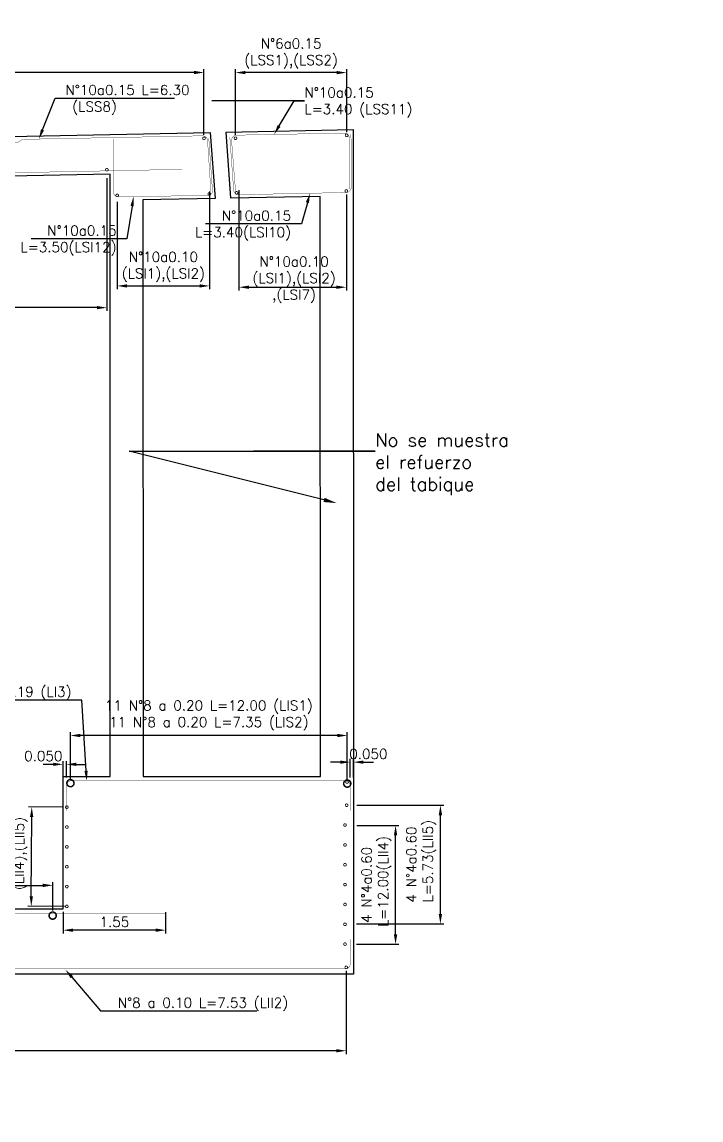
# Model space of a CAD drawing. Header units: metres. Extents: x 1080594 to 1081411, y 976871 to 977162.
# Drawn here: x 1081174.27 to 1081184.54, y 977089.76 to 977106.36 of the extents above; entities that cross this region are included whole.
import ezdxf
from ezdxf import colors
from ezdxf.entities.mleader import LeaderData, LeaderLine
from ezdxf.math import Vec2, Vec3

# ---------------------------------------------------------------- set-up
doc = ezdxf.new("R2010")
doc.units = ezdxf.units.M
doc.header["$LTSCALE"] = 25.4
doc.linetypes.add('DASHDOT', pattern=[1, 0.5, -0.25, 0, -0.25])
for name, color, linetype in [('CONTRAPESO', 3, 'Continuous'), ('DIMCONTRAPESO', 1, 'Continuous'), ('EJE-D', 11, 'DASHDOT'), ('REF', 6, 'Continuous')]:
    doc.layers.add(name, color=color, linetype=linetype)
doc.layers.add('COTA', color=1, linetype='Continuous', lineweight=30)
doc.layers.add('COTACIM', color=20, linetype='Continuous', lineweight=5)
doc.styles.add('romans', font='romans.shx')
doc.dimstyles.new('Copy 75', dxfattribs={"dimtxt": 0.15, "dimasz": 0.15, "dimexe": 0.05, "dimexo": 0.05, "dimgap": 0.05, "dimtad": 1, "dimzin": 0, "dimdsep": 46, "dimtxsty": 'romans', "dimcen": 0.002, "dimclrd": 1, "dimclre": 1, "dimclrt": 3, "dimadec": 4, "dimazin": 0, "dimtfac": 1, "dimtofl": 0, "dimtmove": 1, "dimatfit": 3, "dimfxl": 1, "dimtolj": 1, "dimtzin": 0, "dimarcsym": 1})

# ---------------------------------------------------------------- blocks, each defined once
blk = doc.blocks.new('*D1285')
at = {"layer": 'COTA', "color": 1, "lineweight": -2, "transparency": 16777216}
for p, q in [((1081175.557032735, 977104.0003830236), (1081175.557032735, 977101.9919630118)), ((1081165.836980161, 977103.8827834363), (1081165.836980161, 977101.9919630118)), ((1081175.407032735, 977102.0419630118), (1081165.98698016, 977102.0419630118))]:
    blk.add_line(p, q, dxfattribs=at)
at = {"layer": 'COTA', "color": 1, "transparency": 16777216}
for points in [[(1081165.98698016, 977102.0669630119), (1081165.98698016, 977102.0169630118), (1081165.836980161, 977102.0419630118)], [(1081175.407032735, 977102.0669630119), (1081175.407032735, 977102.0169630118), (1081175.557032735, 977102.0419630118)]]:
    blk.add_solid(points, dxfattribs=at)
at = {"layer": 'Defpoints', "color": 0, "transparency": 16777216}
for p in [(1081165.836980161, 977103.9327834364), (1081175.557032735, 977104.0503830237), (1081165.836980161, 977102.0419630118)]:
    blk.add_point(p, dxfattribs=at)
at = {"layer": 'COTA', "color": 3, "transparency": 16777216, "insert": (1081170.697006448, 977102.2062487261), "char_height": 0.15, "attachment_point": 5, "style": 'romans'}
blk.add_mtext('\\A1;114 N°8 a 0.15L=12.00 (LSI13)', dxfattribs=at)
blk = doc.blocks.new('*D1286')
at = {"layer": 'COTA', "color": 1, "lineweight": -2, "transparency": 16777216}
for p, q in [((1081164.355591971, 977104.3987307097), (1081164.355591971, 977105.6467451412)), ((1081176.875418404, 977105.5967451412), (1081164.505591971, 977105.5967451412)), ((1081177.025418404, 977104.6519768654), (1081177.025418404, 977105.6467451412))]:
    blk.add_line(p, q, dxfattribs=at)
at = {"layer": 'COTA', "color": 1, "transparency": 16777216}
for points in [[(1081164.505591971, 977105.6217451412), (1081164.505591971, 977105.5717451412), (1081164.355591971, 977105.5967451412)], [(1081176.875418404, 977105.6217451412), (1081176.875418404, 977105.5717451412), (1081177.025418404, 977105.5967451412)]]:
    blk.add_solid(points, dxfattribs=at)
at = {"layer": 'Defpoints', "color": 0, "transparency": 16777216}
for p in [(1081164.355591971, 977105.5967451412), (1081177.025418404, 977104.6019768653), (1081164.355591971, 977104.3487307096)]:
    blk.add_point(p, dxfattribs=at)
at = {"layer": 'COTA', "color": 3, "transparency": 16777216, "insert": (1081170.690505187, 977105.7610308555), "char_height": 0.15, "attachment_point": 5, "style": 'romans'}
blk.add_mtext('\\A1;115 N°6 a 0.15 (LSS1),(LSS2)', dxfattribs=at)
blk = doc.blocks.new('*D1299')
at = {"layer": 'COTA', "color": 1, "lineweight": -2, "transparency": 16777216}
for p, q in [((1081177.502361016, 977104.6526551311), (1081177.502361016, 977105.644925266)), ((1081179.033367409, 977105.594925266), (1081177.652361016, 977105.594925266)), ((1081179.183367409, 977104.6967423817), (1081179.183367409, 977105.644925266))]:
    blk.add_line(p, q, dxfattribs=at)
at = {"layer": 'COTA', "color": 1, "transparency": 16777216}
for points in [[(1081177.652361016, 977105.619925266), (1081177.652361016, 977105.569925266), (1081177.502361016, 977105.594925266)], [(1081179.033367409, 977105.619925266), (1081179.033367409, 977105.569925266), (1081179.183367409, 977105.594925266)]]:
    blk.add_solid(points, dxfattribs=at)
at = {"layer": 'Defpoints', "color": 0, "transparency": 16777216}
for p in [(1081177.502361016, 977105.594925266), (1081177.502361016, 977104.602655131), (1081179.183367409, 977104.6467423816)]:
    blk.add_point(p, dxfattribs=at)
at = {"layer": 'COTA', "color": 3, "transparency": 16777216, "insert": (1081178.342864213, 977105.8842109803), "char_height": 0.15, "attachment_point": 5, "style": 'romans'}
blk.add_mtext('\\A1;N°6a0.15\\P(LSS1),(LSS2)', dxfattribs=at)
blk = doc.blocks.new('*D1256')
at = {"layer": 'Defpoints', "color": 0, "transparency": 16777216}
for p in [(1081179.286980596, 977094.2132151317), (1081179.92283623, 977094.2132151317), (1081179.280630596, 977092.4189982192)]:
    blk.add_point(p, dxfattribs=at)
at = {"layer": 'DIMCONTRAPESO', "color": 1, "lineweight": -2, "transparency": 16777216}
for p, q in [((1081179.336980596, 977094.2132151317), (1081179.97283623, 977094.2132151317)), ((1081179.92283623, 977092.5689982192), (1081179.92283623, 977094.0632151316)), ((1081179.330630596, 977092.4189982192), (1081179.97283623, 977092.4189982192))]:
    blk.add_line(p, q, dxfattribs=at)
at = {"layer": 'DIMCONTRAPESO', "color": 1, "transparency": 16777216}
for points in [[(1081179.89783623, 977094.0632151316), (1081179.94783623, 977094.0632151316), (1081179.92283623, 977094.2132151317)], [(1081179.89783623, 977092.5689982192), (1081179.94783623, 977092.5689982192), (1081179.92283623, 977092.4189982192)]]:
    blk.add_solid(points, dxfattribs=at)
at = {"layer": 'DIMCONTRAPESO', "color": 3, "transparency": 16777216, "insert": (1081179.633550516, 977093.3161066754), "char_height": 0.15, "attachment_point": 5, "rotation": 90, "style": 'romans'}
blk.add_mtext('\\A1;4 N°4a0.60\\P L=12.00(LII4)', dxfattribs=at)
blk = doc.blocks.new('*D1257')
at = {"layer": 'Defpoints', "color": 0, "transparency": 16777216}
for p in [(1081179.286583937, 977094.5201292498), (1081180.600879565, 977094.5201292498), (1081179.280233937, 977092.7259123373)]:
    blk.add_point(p, dxfattribs=at)
at = {"layer": 'DIMCONTRAPESO', "color": 1, "lineweight": -2, "transparency": 16777216}
for p, q in [((1081179.336583937, 977094.5201292498), (1081180.650879565, 977094.5201292498)), ((1081180.600879565, 977092.8759123373), (1081180.600879565, 977094.3701292498)), ((1081179.330233937, 977092.7259123373), (1081180.650879565, 977092.7259123373))]:
    blk.add_line(p, q, dxfattribs=at)
at = {"layer": 'DIMCONTRAPESO', "color": 1, "transparency": 16777216}
for points in [[(1081180.575879565, 977094.3701292498), (1081180.625879565, 977094.3701292498), (1081180.600879565, 977094.5201292498)], [(1081180.575879565, 977092.8759123373), (1081180.625879565, 977092.8759123373), (1081180.600879565, 977092.7259123373)]]:
    blk.add_solid(points, dxfattribs=at)
at = {"layer": 'DIMCONTRAPESO', "color": 3, "transparency": 16777216, "insert": (1081180.311593851, 977093.6230207935), "char_height": 0.15, "attachment_point": 5, "rotation": 90, "style": 'romans'}
blk.add_mtext('\\A1;4 N°4a0.60\\P L=5.73(LII5)', dxfattribs=at)
blk = doc.blocks.new('*D1259')
at = {"layer": 'COTA', "color": 1, "lineweight": -2, "transparency": 16777216}
for p, q in [((1081177.554725263, 977103.8188965403), (1081177.554682912, 977102.3007645247)), ((1081179.178371608, 977103.753390888), (1081179.178331082, 977102.3007192295)), ((1081177.704684307, 977102.3507603401), (1081179.028332478, 977102.3507234141))]:
    blk.add_line(p, q, dxfattribs=at)
at = {"layer": 'COTA', "color": 1, "transparency": 16777216}
for points in [[(1081177.704685004, 977102.3757603401), (1081177.704683609, 977102.3257603401), (1081177.554684307, 977102.3507645248)], [(1081179.028333175, 977102.3757234141), (1081179.02833178, 977102.3257234141), (1081179.178332477, 977102.3507192296)]]:
    blk.add_solid(points, dxfattribs=at)
at = {"layer": 'Defpoints', "color": 0, "transparency": 16777216}
for p in [(1081177.554726658, 977103.8688965404), (1081179.178373003, 977103.803390888), (1081179.178332477, 977102.3507192296)]:
    blk.add_point(p, dxfattribs=at)
at = {"layer": 'COTA', "color": 3, "transparency": 16777216, "insert": (1081178.388227666, 977102.4637181956), "char_height": 0.15, "attachment_point": 5, "rotation": 359.9984016090018, "style": 'romans'}
blk.add_mtext('\\A1;N°10a0.10\\P(LSI1),(LSI2)\\P,(LSI7)', dxfattribs=at)
blk = doc.blocks.new('*D1260')
at = {"layer": 'COTA', "color": 1, "lineweight": -2, "transparency": 16777216}
for p, q in [((1081177.109266439, 977103.7982748011), (1081177.109225206, 977102.3202390376)), ((1081175.713739369, 977103.6410002322), (1081175.713702525, 977102.3202779688)), ((1081175.86370392, 977102.3702737843), (1081176.959226601, 977102.3702432222))]:
    blk.add_line(p, q, dxfattribs=at)
at = {"layer": 'COTA', "color": 1, "transparency": 16777216}
for points in [[(1081175.863704617, 977102.3952737843), (1081175.863703222, 977102.3452737842), (1081175.71370392, 977102.3702779688)], [(1081176.959227298, 977102.3952432222), (1081176.959225903, 977102.3452432222), (1081177.109226601, 977102.3702390377)]]:
    blk.add_solid(points, dxfattribs=at)
at = {"layer": 'Defpoints', "color": 0, "transparency": 16777216}
for p in [(1081177.109267834, 977103.8482748012), (1081175.713740764, 977103.6910002321), (1081177.109226601, 977102.3702390377)]:
    blk.add_point(p, dxfattribs=at)
at = {"layer": 'COTA', "color": 3, "transparency": 16777216, "insert": (1081176.41147333, 977102.6595442174), "char_height": 0.15, "attachment_point": 5, "rotation": 359.9984016090018, "style": 'romans'}
blk.add_mtext('\\A1;N°10a0.10\\P(LSI1),(LSI2)', dxfattribs=at)
blk = doc.blocks.new('*D1233')
at = {"layer": 'Defpoints', "color": 0, "transparency": 16777216}
for p in [(1081174.895619004, 977092.9567377387), (1081176.44539876, 977092.9563760399), (1081174.895619004, 977092.6318800185)]:
    blk.add_point(p, dxfattribs=at)
at = {"layer": 'EJE-D', "color": 1, "lineweight": -2, "transparency": 16777216}
for p, q in [((1081174.895619004, 977092.9067377386), (1081174.895619004, 977092.5818800185)), ((1081176.44539876, 977092.9063760398), (1081176.44539876, 977092.5818800185)), ((1081176.29539876, 977092.6318800185), (1081175.045619004, 977092.6318800185))]:
    blk.add_line(p, q, dxfattribs=at)
at = {"layer": 'EJE-D', "color": 1, "transparency": 16777216}
for points in [[(1081175.045619004, 977092.6568800185), (1081175.045619004, 977092.6068800185), (1081174.895619004, 977092.6318800185)], [(1081176.29539876, 977092.6568800185), (1081176.29539876, 977092.6068800185), (1081176.44539876, 977092.6318800185)]]:
    blk.add_solid(points, dxfattribs=at)
at = {"layer": 'EJE-D', "color": 3, "transparency": 16777216, "insert": (1081175.670508882, 977092.7568800185), "char_height": 0.15, "attachment_point": 5, "style": 'romans'}
blk.add_mtext('\\A1;1.55', dxfattribs=at)
blk = doc.blocks.new('*D1234')
at = {"layer": 'COTA', "color": 1, "lineweight": -2, "transparency": 16777216}
for p, q in [((1081174.745619004, 977095.1387232839), (1081174.595619004, 977095.1387232839)), ((1081174.895619004, 977094.9408017216), (1081174.895619004, 977095.1887232839)), ((1081174.945771377, 977094.9407945853), (1081174.945771377, 977095.1887232839)), ((1081175.095771377, 977095.1387232839), (1081175.245771377, 977095.1387232839))]:
    blk.add_line(p, q, dxfattribs=at)
at = {"layer": 'COTA', "color": 1, "transparency": 16777216}
for points in [[(1081174.745619004, 977095.1637232839), (1081174.745619004, 977095.1137232839), (1081174.895619004, 977095.1387232839)], [(1081175.095771377, 977095.1637232839), (1081175.095771377, 977095.1137232839), (1081174.945771377, 977095.1387232839)]]:
    blk.add_solid(points, dxfattribs=at)
at = {"layer": 'Defpoints', "color": 0, "transparency": 16777216}
for p in [(1081174.895619004, 977095.1387232839), (1081174.895619004, 977094.8908017216), (1081174.945771377, 977094.8907945852)]:
    blk.add_point(p, dxfattribs=at)
at = {"layer": 'COTA', "color": 3, "transparency": 16777216, "insert": (1081174.595619004, 977095.2637232839), "char_height": 0.15, "attachment_point": 5, "style": 'romans'}
blk.add_mtext('\\A1;0.050', dxfattribs=at)
blk = doc.blocks.new('*D1235')
at = {"layer": 'COTA', "color": 1, "lineweight": -2, "transparency": 16777216}
for p, q in [((1081179.086828222, 977095.1717245509), (1081178.936828222, 977095.1717245509)), ((1081179.236828222, 977094.9402081212), (1081179.236828222, 977095.2217245509)), ((1081179.286980595, 977094.9402009848), (1081179.286980595, 977095.2217245509)), ((1081179.436980595, 977095.1717245509), (1081179.586980595, 977095.1717245509))]:
    blk.add_line(p, q, dxfattribs=at)
at = {"layer": 'COTA', "color": 1, "transparency": 16777216}
for points in [[(1081179.086828222, 977095.1967245509), (1081179.086828222, 977095.1467245509), (1081179.236828222, 977095.1717245509)], [(1081179.436980595, 977095.1967245509), (1081179.436980595, 977095.1467245509), (1081179.286980595, 977095.1717245509)]]:
    blk.add_solid(points, dxfattribs=at)
at = {"layer": 'Defpoints', "color": 0, "transparency": 16777216}
for p in [(1081179.236828222, 977095.1717245509), (1081179.236828222, 977094.8902081212), (1081179.286980595, 977094.8902009848)]:
    blk.add_point(p, dxfattribs=at)
at = {"layer": 'COTA', "color": 3, "transparency": 16777216, "insert": (1081179.511980595, 977095.2967245509), "char_height": 0.15, "attachment_point": 5, "style": 'romans'}
blk.add_mtext('\\A1;0.050', dxfattribs=at)
blk = doc.blocks.new('*U1225')
at = {"layer": 'REF', "ltscale": 0.1, "const_width": 0.04}
blk.add_lwpolyline([(-0.00634999992325902, 0, 1), (0.00634999992325902, 0, 1)], format="xyb", close=True, dxfattribs=at)
blk = doc.blocks.new('*U1226')
at = {"layer": 'COTA', "color": 0, "linetype": 'ByBlock', "lineweight": -2, "transparency": 16777216}
for p in [(9.184850993605148e-17, 1.5), (7.347880794884119e-17, 1.2), (5.510910596163089e-17, 0.8999999999999999), (3.673940397442059e-17, 0.6), (1.83697019872103e-17, 0.3), (0, 0)]:
    blk.add_blockref('*U1225', p, dxfattribs=at)
blk = doc.blocks.new('*D1237')
at = {"layer": 'Defpoints', "color": 0, "transparency": 16777216}
for p in [(1081174.420916796, 977094.4940158268), (1081174.943181369, 977094.4916196734), (1081174.968181368, 977092.9916196733)]:
    blk.add_point(p, dxfattribs=at)
at = {"layer": 'DIMCONTRAPESO', "color": 1, "lineweight": -2, "transparency": 16777216}
for p, q in [((1081174.893181895, 977094.4918490713), (1081174.370917322, 977094.4942452247)), ((1081174.414723651, 977093.1441605198), (1081174.420228602, 977094.3440174055)), ((1081174.918181895, 977092.9918490712), (1081174.364035983, 977092.9943914964))]:
    blk.add_line(p, q, dxfattribs=at)
at = {"layer": 'DIMCONTRAPESO', "color": 1, "transparency": 16777216}
for points in [[(1081174.395228865, 977094.3441321045), (1081174.445228339, 977094.3439027066), (1081174.420916796, 977094.4940158268)], [(1081174.389723914, 977093.1442752188), (1081174.439723387, 977093.1440458209), (1081174.414035457, 977092.9941620985)]]:
    blk.add_solid(points, dxfattribs=at)
at = {"layer": 'DIMCONTRAPESO', "color": 3, "transparency": 16777216, "insert": (1081174.128170996, 977093.7405213262), "char_height": 0.15, "attachment_point": 5, "rotation": 89.73712841531365, "style": 'romans'}
blk.add_mtext('\\A1;5N°4a0.30\\P (LII4),(LII5)', dxfattribs=at)
blk = doc.blocks.new('*D1238')
at = {"layer": 'Defpoints', "color": 0, "transparency": 16777216}
for p in [(1081162.205099182, 977092.0700742577), (1081179.177066588, 977092.0694806572), (1081162.205099182, 977090.8093241785)]:
    blk.add_point(p, dxfattribs=at)
at = {"layer": 'DIMCONTRAPESO', "color": 1, "lineweight": -2, "transparency": 16777216}
for p, q in [((1081162.205099182, 977092.0200742576), (1081162.205099182, 977090.7593241784)), ((1081179.177066588, 977092.0194806572), (1081179.177066588, 977090.7593241784)), ((1081179.027066588, 977090.8093241785), (1081162.355099182, 977090.8093241785))]:
    blk.add_line(p, q, dxfattribs=at)
at = {"layer": 'DIMCONTRAPESO', "color": 1, "transparency": 16777216}
for points in [[(1081162.355099182, 977090.8343241785), (1081162.355099182, 977090.7843241785), (1081162.205099182, 977090.8093241785)], [(1081179.027066588, 977090.8343241785), (1081179.027066588, 977090.7843241785), (1081179.177066588, 977090.8093241785)]]:
    blk.add_solid(points, dxfattribs=at)
at = {"layer": 'DIMCONTRAPESO', "color": 3, "transparency": 16777216, "insert": (1081170.691082885, 977091.112895607), "char_height": 0.15, "attachment_point": 5, "style": 'romans'}
blk.add_mtext('\\A1; N°8 a 0.20 L=12.00 (LII1)\\P N°8 a 0.20 L=7.35 (LII3) ', dxfattribs=at)
blk = doc.blocks.new('*D1240')
at = {"layer": 'Defpoints', "color": 0, "transparency": 16777216}
for p in [(1081175.006031533, 977095.5745292724), (1081175.006031533, 977094.8546900356), (1081179.192269962, 977094.8478640005)]:
    blk.add_point(p, dxfattribs=at)
at = {"layer": 'DIMCONTRAPESO', "color": 1, "lineweight": -2, "transparency": 16777216}
for p, q in [((1081175.006031533, 977094.9046900356), (1081175.006031533, 977095.6245292724)), ((1081179.192269962, 977094.8978640005), (1081179.192269962, 977095.6245292724)), ((1081179.042269962, 977095.5745292724), (1081175.156031533, 977095.5745292724))]:
    blk.add_line(p, q, dxfattribs=at)
at = {"layer": 'DIMCONTRAPESO', "color": 1, "transparency": 16777216}
for points in [[(1081175.156031533, 977095.5995292724), (1081175.156031533, 977095.5495292724), (1081175.006031533, 977095.5745292724)], [(1081179.042269962, 977095.5995292724), (1081179.042269962, 977095.5495292724), (1081179.192269962, 977095.5745292724)]]:
    blk.add_solid(points, dxfattribs=at)
at = {"layer": 'DIMCONTRAPESO', "color": 3, "transparency": 16777216, "insert": (1081177.099150747, 977095.8781007009), "char_height": 0.15, "attachment_point": 5, "style": 'romans'}
blk.add_mtext('\\A1;11 N°8 a 0.20 L=12.00 (LIS1)\\P11 N°8 a 0.20 L=7.35 (LIS2) ', dxfattribs=at)
blk = doc.blocks.new('*D1229')
at = {"layer": 'Defpoints', "color": 0, "transparency": 16777216}
for p in [(1081174.895619004, 977092.9567377387), (1081176.44539876, 977092.9563760399), (1081174.895619004, 977092.6318800185)]:
    blk.add_point(p, dxfattribs=at)
at = {"layer": 'EJE-D', "color": 1, "lineweight": -2, "transparency": 16777216}
for p, q in [((1081174.895619004, 977092.9067377386), (1081174.895619004, 977092.5818800185)), ((1081176.44539876, 977092.9063760398), (1081176.44539876, 977092.5818800185)), ((1081176.29539876, 977092.6318800185), (1081175.045619004, 977092.6318800185))]:
    blk.add_line(p, q, dxfattribs=at)
at = {"layer": 'EJE-D', "color": 1, "transparency": 16777216}
for points in [[(1081175.045619004, 977092.6568800185), (1081175.045619004, 977092.6068800185), (1081174.895619004, 977092.6318800185)], [(1081176.29539876, 977092.6568800185), (1081176.29539876, 977092.6068800185), (1081176.44539876, 977092.6318800185)]]:
    blk.add_solid(points, dxfattribs=at)
at = {"layer": 'EJE-D', "color": 3, "transparency": 16777216, "insert": (1081175.670508882, 977092.7568800185), "char_height": 0.15, "attachment_point": 5, "style": 'romans'}
blk.add_mtext('\\A1;1.55', dxfattribs=at)
blk = doc.blocks.new('*D1230')
at = {"layer": 'Defpoints', "color": 0, "transparency": 16777216}
for p in [(1081174.737892454, 977093.3093654934), (1081166.638354545, 977092.8845858211), (1081174.737892454, 977092.88171283)]:
    blk.add_point(p, dxfattribs=at)
at = {"layer": 'EJE-D', "color": 1, "lineweight": -2, "transparency": 16777216}
for p, q in [((1081166.638354545, 977092.9345858211), (1081166.638354545, 977093.3593654934)), ((1081166.788354545, 977093.3093654934), (1081174.587892455, 977093.3093654934)), ((1081174.737892454, 977092.9317128301), (1081174.737892454, 977093.3593654934))]:
    blk.add_line(p, q, dxfattribs=at)
at = {"layer": 'EJE-D', "color": 1, "transparency": 16777216}
for points in [[(1081166.788354545, 977093.3343654934), (1081166.788354545, 977093.2843654933), (1081166.638354545, 977093.3093654934)], [(1081174.587892455, 977093.3343654934), (1081174.587892455, 977093.2843654933), (1081174.737892454, 977093.3093654934)]]:
    blk.add_solid(points, dxfattribs=at)
at = {"layer": 'EJE-D', "color": 3, "transparency": 16777216, "insert": (1081170.6881235, 977093.4736512076), "char_height": 0.15, "attachment_point": 5, "style": 'romans'}
blk.add_mtext('\\A1;83 N°8 a 0.10 L=7.45 (LIS5)', dxfattribs=at)

msp = doc.modelspace()

# ---------------------------------------------------------------- linework, layer by layer
at = {"layer": 'CONTRAPESO'}
for points in [[(1081178.786927585, 977094.9567377387), (1081178.78036738, 977103.7240055029), (1081177.4329487, 977103.6970571293), (1081177.361136021, 977104.6958208557), (1081179.280110908, 977104.7342003534), (1081179.28698016, 977094.9567377387), (1081179.286980595, 977094.9561441382), (1081179.286980378, 977091.9682409383), (1081162.106979943, 977091.9688345387), (1081162.10698016, 977094.9567377387), (1081162.10698016, 977094.9567377387), (1081162.10698016, 977104.3907377386), (1081164.022356244, 977104.4290452602), (1081163.95033673, 977103.42740489), (1081162.606784238, 977103.4005338401), (1081162.60698016, 977094.9567377388), (1081165.286927585, 977094.9567377387), (1081165.286927585, 977094.9567377387), (1081165.285765221, 977103.4541134598), (1081164.191302828, 977103.4322242119)], [(1081164.191302828, 977103.4322242119), (1081164.263322342, 977104.4338645822), (1081177.120861962, 977104.6910153745), (1081177.192674641, 977103.6922516482), (1081176.101386397, 977103.6704258833), (1081176.10698016, 977094.9567377388), (1081178.786927585, 977094.9567377387), (1081178.786927585, 977094.9567377387)], [(1081174.895619004, 977092.9567377387), (1081174.895619004, 977094.9567377387), (1081175.606896633, 977094.9567377387), (1081175.606865681, 977104.060615461), (1081165.785511148, 977103.8641883703), (1081165.786245654, 977094.9567377387), (1081166.498341316, 977094.9567377387), (1081166.498341316, 977092.9567377387), (1081174.895619004, 977092.9567377387)]]:
    msp.add_lwpolyline(points, dxfattribs=at)
at = {"layer": 'REF', "ltscale": 0.1}
for points, const_width in [([(1081172.204613985, 977104.4857718343), (1081174.205411145, 977104.5345254493), (1081174.275283083, 977104.5858516772), (1081177.002286966, 977104.6396189381, -0.4142471883168138), (1081177.079813051, 977104.5651673942), (1081177.129936413, 977103.8000233988)], 0.004999999999999999), ([(1081175.65686852, 977104.5904501413), (1081175.65686852, 977103.7877269154, 0.4072192102190493), (1081175.734022971, 977103.7147702691), (1081177.090202032, 977103.740212195, 0.4684548895980308), (1081177.15380603, 977103.8133445021), (1081177.098390141, 977104.6031395153)], 0.005), ([(1081179.248644228, 977104.6637822257), (1081179.251730275, 977103.8616036985, -0.4204172656185837), (1081179.177347195, 977103.7824628011), (1081177.551639784, 977103.7494409502, -0.407919238702359), (1081177.474603808, 977103.8149122954), (1081177.41702174, 977104.6157580774)], 0.005), ([(1081179.221943007, 977103.8369555862), (1081179.222185965, 977104.6044174925, 0.4306397236984851), (1081179.145778402, 977104.6805642024), (1081177.516408098, 977104.6491140734, 0.3701617150848962), (1081177.44220479, 977104.5767898561), (1081177.503196045, 977103.7978994797)], 0.004999999999999999), ([(1081179.237029956, 977094.4406692242), (1081179.237025, 977094.8146692242, 0.414213562373095), (1081179.161023993, 977094.8906682171), (1081175.02176424, 977094.8908017216, 0.4141860566526949), (1081174.945771377, 977094.814801722), (1081174.945771377, 977094.4407945853)], 0.004999999999999999), ([(1081172.186040484, 977092.0972145668), (1081173.739660931, 977092.0972145668), (1081173.810553839, 977092.0473080048), (1081179.16096275, 977092.0458208295, 0.414282338146615), (1081179.236980595, 977092.1218208274), (1081179.236980595, 977092.4958029797)], 0.005)]:
    msp.add_lwpolyline(points, format="xyb", dxfattribs=dict(at, const_width=const_width))
for points, const_width in [([(1081177.031768404, 977104.6019768653, -1), (1081177.019068404, 977104.6019768653, -1)], 0.04), ([(1081177.508711016, 977104.602655131, -1), (1081177.496011016, 977104.602655131, -1)], 0.04), ([(1081179.189717409, 977104.6467423816, -1), (1081179.177017409, 977104.6467423816, -1)], 0.04), ([(1081175.563382735, 977104.1276351624, -1), (1081175.550682735, 977104.1276351624, -1)], 0.04), ([(1081175.70727832, 977103.7384673735, 1), (1081175.71997832, 977103.7384673735, 1)], 0.04), ([(1081177.099187975, 977103.7600895754, 1), (1081177.111887975, 977103.7600895754, 1)], 0.04), ([(1081177.525585948, 977103.7775687008, -1), (1081177.512885948, 977103.7775687008, -1)], 0.04), ([(1081179.183683322, 977103.805625516, -1), (1081179.170983322, 977103.805625516, -1)], 0.04), ([(1081174.994601533, 977094.8546900355, 1), (1081175.017461533, 977094.8546900355, 1)], 0.108), ([(1081179.180839962, 977094.8478640006, 1), (1081179.203699961, 977094.8478640006, 1)], 0.108), ([(1081179.194839314, 977094.8707778419, -1), (1081179.182139314, 977094.8707778419, -1)], 0.04), ([(1081179.194839314, 977094.8707778419, -1), (1081179.182139314, 977094.8707778419, -1)], 0.04), ([(1081179.176903721, 977094.5207228501, 1), (1081179.189603721, 977094.5207228501, 1)], 0.04), ([(1081179.151903722, 977094.2207228502, 1), (1081179.164603721, 977094.2207228502, 1)], 0.04), ([(1081179.151903722, 977093.9207228501, 1), (1081179.164603721, 977093.9207228501, 1)], 0.04), ([(1081179.151903722, 977093.6207228501, 1), (1081179.164603721, 977093.6207228501, 1)], 0.04), ([(1081179.151903722, 977093.3207228502, 1), (1081179.164603721, 977093.3207228502, 1)], 0.04), ([(1081179.151903722, 977093.0207228501, 1), (1081179.164603721, 977093.0207228501, 1)], 0.04), ([(1081174.726178911, 977092.8522104704, 1), (1081174.74903891, 977092.8522104704, 1)], 0.108), ([(1081179.151903722, 977092.7207228502, 1), (1081179.164603721, 977092.7207228502, 1)], 0.04), ([(1081179.151903722, 977092.4207228501, 1), (1081179.164603721, 977092.4207228501, 1)], 0.04), ([(1081179.183416588, 977092.0694806572, -1), (1081179.170716588, 977092.0694806572, -1)], 0.04)]:
    msp.add_lwpolyline(points, format="xyb", close=True, dxfattribs=dict(at, const_width=const_width))
at = {"layer": 'REF', "ltscale": 0.1, "const_width": 0.005}
for points in [[(1081176.696384164, 977104.1325278236), (1081164.697576157, 977103.8929016173)], [(1081176.44539876, 977092.881805497), (1081169.941198269, 977092.881805497)]]:
    msp.add_lwpolyline(points, dxfattribs=at)

# ---------------------------------------------------------------- block references
at = {"layer": 'COTA', "color": 2}
msp.add_blockref('*U1226', (1081174.952064321, 977092.9909256939), dxfattribs=at)

# ---------------------------------------------------------------- dimensions: what is measured, and where the dimension line sits
at = {"layer": 'COTA'}
for base, p1, p2, text, picture, middle in [((1081164.355591971, 977105.5967451412), (1081177.025418404, 977104.6019768653), (1081164.355591971, 977104.3487307096), '115 N°6 a 0.15 (LSS1),(LSS2)', '*D1286', (1081170.690505187, 977105.7610308555)), ((1081165.836980161, 977102.0419630118), (1081175.557032735, 977104.0503830237), (1081165.836980161, 977103.9327834364), '114 N°8 a 0.15L=12.00 (LSI13)', '*D1285', (1081170.697006448, 977102.2062487261))]:
    dim = msp.add_linear_dim(base=base, p1=p1, p2=p2, angle=180, text=text, dimstyle='Copy 75', dxfattribs=at)
    dim.commit()
    dim.dimension.update_dxf_attribs({"geometry": picture, "text_midpoint": middle})
for base, p1, p2, angle, text, picture, middle in [((1081177.502361016, 977105.594925266), (1081179.183367409, 977104.6467423816), (1081177.502361016, 977104.602655131), 180, 'N°6a0.15\\P(LSS1),(LSS2)', '*D1299', (1081178.342864213, 977105.594925266)), ((1081177.109226601, 977102.3702390377), (1081175.713740764, 977103.6910002322), (1081177.109267834, 977103.8482748012), 359.9984016090017, 'N°10a0.10\\P(LSI1),(LSI2)', '*D1260', (1081176.41146526, 977102.3702585032)), ((1081179.178332477, 977102.3507192296), (1081177.554726658, 977103.8688965404), (1081179.178373003, 977103.803390888), 359.9984016090017, 'N°10a0.10\\P(LSI1),(LSI2)\\P,(LSI7)', '*D1259', (1081178.38821571, 977102.0351467672))]:
    dim = msp.add_linear_dim(base=base, p1=p1, p2=p2, angle=angle, text=text, dimstyle='Copy 75', dxfattribs=at)
    dim.commit()
    dim.dimension.update_dxf_attribs({"geometry": picture, "text_midpoint": middle, "dimtype": 160})
at = {"layer": 'COTA', "color": 2}
for base, p1, p2, picture, middle in [((1081174.895619004, 977095.1387232839), (1081174.945771377, 977094.8907945852), (1081174.895619004, 977094.8908017216), '*D1234', (1081174.595619004, 977095.1387232839)), ((1081179.236828222, 977095.1717245509), (1081179.286980595, 977094.8902009848), (1081179.236828222, 977094.8902081212), '*D1235', (1081179.511980595, 977095.1717245509))]:
    dim = msp.add_linear_dim(base=base, p1=p1, p2=p2, angle=180, dimstyle='Copy 75', override={"dimdec": 3}, dxfattribs=at)
    dim.commit()
    dim.dimension.update_dxf_attribs({"geometry": picture, "text_midpoint": middle, "dimtype": 160})
at = {"layer": 'DIMCONTRAPESO', "color": 2}
for base, p1, p2, text, picture, middle in [((1081175.006031533, 977095.5745292724), (1081179.192269962, 977094.8478640005), (1081175.006031533, 977094.8546900356), '11 N°8 a 0.20 L=12.00 (LIS1)\\P11 N°8 a 0.20 L=7.35 (LIS2) ', '*D1240', (1081177.099150747, 977095.8781007009)), ((1081162.205099182, 977090.8093241785), (1081179.177066588, 977092.0694806572), (1081162.205099182, 977092.0700742577), ' N°8 a 0.20 L=12.00 (LII1)\\P N°8 a 0.20 L=7.35 (LII3) ', '*D1238', (1081170.691082885, 977091.112895607))]:
    dim = msp.add_linear_dim(base=base, p1=p1, p2=p2, text=text, dimstyle='Copy 75', dxfattribs=at)
    dim.commit()
    dim.dimension.update_dxf_attribs({"geometry": picture, "text_midpoint": middle})
at = {"layer": 'DIMCONTRAPESO'}
for base, p1, p2, angle, text, picture, middle in [((1081174.420916796, 977094.4940158268), (1081174.968181368, 977092.9916196734), (1081174.943181369, 977094.4916196734), 89.73712841531365, '5N°4a0.30\\P (LII4),(LII5)', '*D1237', (1081174.417453666, 977093.7391940954)), ((1081180.600879565, 977094.5201292498), (1081179.280233937, 977092.7259123373), (1081179.286583937, 977094.5201292498), 90, '4 N°4a0.60\\P L=5.73(LII5)', '*D1257', (1081180.600879565, 977093.6230207935)), ((1081179.92283623, 977094.2132151317), (1081179.280630596, 977092.4189982192), (1081179.286980596, 977094.2132151317), 90, '4 N°4a0.60\\P L=12.00(LII4)', '*D1256', (1081179.92283623, 977093.3161066754))]:
    dim = msp.add_linear_dim(base=base, p1=p1, p2=p2, angle=angle, text=text, dimstyle='Copy 75', dxfattribs=at)
    dim.commit()
    dim.dimension.update_dxf_attribs({"geometry": picture, "text_midpoint": middle, "dimtype": 160})
at = {"layer": 'EJE-D', "color": 2}
dim = msp.add_linear_dim(base=(1081174.737892454, 977093.3093654934), p1=(1081166.638354545, 977092.8845858211), p2=(1081174.737892454, 977092.88171283), text='83 N°8 a 0.10 L=7.45 (LIS5)', dimstyle='Copy 75', dxfattribs=at)
dim.commit()
dim.dimension.update_dxf_attribs({"geometry": '*D1230', "text_midpoint": (1081170.6881235, 977093.4736512076)})
for picture in ['*D1233', '*D1229']:
    dim = msp.add_linear_dim(base=(1081174.895619004, 977092.6318800185), p1=(1081176.44539876, 977092.9563760399), p2=(1081174.895619004, 977092.9567377387), dimstyle='Copy 75', dxfattribs=at)
    dim.commit()
    dim.dimension.update_dxf_attribs({"geometry": picture, "text_midpoint": (1081175.670508882, 977092.7568800185)})

# ---------------------------------------------------------------- leaders
at = {"layer": 'COTACIM'}
ml = msp.add_multileader_mtext('Standard', dxfattribs=at)
ml.set_content('\\A1;114 N°6 a 0.15 L=8.00 (LSS9)', color=3, style='romans')
ml.set_leader_properties(color=256)
ml.build(insert=Vec2(0, 0))
ml.multileader.update_dxf_attribs({"text_left_attachment_type": 6, "text_right_attachment_type": 6, "dogleg_length": 0.1560199508385566, "arrow_head_size": 0.15})
ctx = ml.context
ctx.base_point, ctx.char_height, ctx.arrow_head_size, ctx.landing_gap_size, ctx.plane_origin = Vec3(1081170.275216182, 977105.2110531379), 0.15, 0.15, 0, Vec3(1081172.597795699, 977104.1851888596)
ctx.left_attachment, ctx.right_attachment = 6, 6
notes = []
notes.append((ctx, [(0, (1, 1, 0), (1081170.119196231, 977105.2110531379), (1, 0), 0.1560199508385566, [(0, [(1081169.634904623, 977104.4903337368)], 0, [])])]))
ctx.mtext.insert, ctx.mtext.width, ctx.mtext.flow_direction = Vec3(1081170.275216182, 977105.4110531379), 4.864052230911328, 5
ml = msp.add_multileader_mtext('Standard', dxfattribs=at)
ml.set_content('N°10a0.15 L=6.30\\P{\\A1; (LSS8)}', color=3, style='romans')
ml.set_leader_properties(color=256)
ml.build(insert=Vec2(0, 0))
ml.multileader.update_dxf_attribs({"text_left_attachment_type": 6, "text_right_attachment_type": 6, "dogleg_length": 0.1560199508385566, "arrow_head_size": 0.15})
ctx = ml.context
ctx.base_point, ctx.char_height, ctx.arrow_head_size, ctx.landing_gap_size, ctx.plane_origin = Vec3(1081174.930616067, 977105.2067015729), 0.15, 0.15, 0, Vec3(1081177.253195585, 977104.1808372946)
ctx.left_attachment, ctx.right_attachment = 6, 6
notes.append((ctx, [(0, (1, 1, 0), (1081174.774596116, 977105.2067015729), (1, 0), 0.1560199508385566, [(0, [(1081174.529091185, 977104.5908559115)], 0, [])])]))
ctx.mtext.insert, ctx.mtext.width, ctx.mtext.flow_direction = Vec3(1081174.930616067, 977105.4067015728), 2.983074594289064, 5
ml = msp.add_multileader_mtext('Standard', dxfattribs=at)
ml.set_content('N°10a0.15\\PL=3.40{\\A1; (LSS11)}', color=3, style='romans')
ml.set_leader_properties(color=256)
ml.build(insert=Vec2(0, 0))
ml.multileader.update_dxf_attribs({"text_left_attachment_type": 6, "text_right_attachment_type": 6, "dogleg_length": 0.1560199508385566, "arrow_head_size": 0.15})
ctx = ml.context
ctx.base_point, ctx.char_height, ctx.arrow_head_size, ctx.landing_gap_size, ctx.plane_origin = Vec3(1081178.544695906, 977105.1686949872), 0.15, 0.15, 0, Vec3(1081177.860639652, 977104.480280479)
ctx.left_attachment, ctx.right_attachment = 6, 6
notes.append((ctx, [(0, (1, 1, 0), (1081178.388675956, 977105.1686949872), (1, 0), 0.1560199508385566, [(0, [(1081178.08504258, 977104.6600898643)], 0, [])])]))
ctx.mtext.insert, ctx.mtext.width, ctx.mtext.flow_direction = Vec3(1081178.544695906, 977105.3686949871), 1.974499561823905, 5
ml = msp.add_multileader_mtext('Standard', dxfattribs=at)
ml.set_content('N°10a0.15\\PL=3.40(LSI10)', color=3, style='romans')
ml.set_leader_properties(color=256)
ml.build(insert=Vec2(0, 0))
ml.multileader.update_dxf_attribs({"text_left_attachment_type": 6, "text_right_attachment_type": 6, "dogleg_length": 0.1560199508385566, "arrow_head_size": 0.15})
ctx = ml.context
ctx.base_point, ctx.char_height, ctx.arrow_head_size, ctx.landing_gap_size, ctx.plane_origin, ctx.plane_x_axis, ctx.plane_y_axis = Vec3(1081176.78526923, 977103.3071076305), 0.15, 0.15, 0, Vec3(1081178.629522716, 977098.704487465), Vec3(0.9999999996108744, -2.789715435051243e-05), Vec3(2.789715435051243e-05, 0.9999999996108744)
ctx.left_attachment, ctx.right_attachment, ctx.text_align_type = 6, 6, 2
notes.append((ctx, [(0, (1, 1, 0), (1081178.498432038, 977103.3070598381), (-0.9999999996108744, 2.789715435051243e-05), 0.1560199508385566, [(0, [(1081178.629664106, 977103.7724458256)], 0, [])])]))
ctx.mtext.insert, ctx.mtext.text_direction, ctx.mtext.rotation, ctx.mtext.width, ctx.mtext.alignment, ctx.mtext.flow_direction = Vec3(1081178.342417666, 977103.5070641906), Vec3(0.9999999996108744, -2.789715435051243e-05), 6.283157410025233, 2.182405574480072, 3, 5
ml = msp.add_multileader_mtext('Standard', dxfattribs=at)
ml.set_content('N°10a0.15\\PL=3.50(LSI12)', color=3, style='romans')
ml.set_leader_properties(color=256)
ml.build(insert=Vec2(0, 0))
ml.multileader.update_dxf_attribs({"text_left_attachment_type": 6, "text_right_attachment_type": 6, "dogleg_length": 0.1560199508385566, "arrow_head_size": 0.15})
ctx = ml.context
ctx.base_point, ctx.char_height, ctx.arrow_head_size, ctx.landing_gap_size, ctx.plane_origin, ctx.plane_x_axis, ctx.plane_y_axis = Vec3(1081174.146980718, 977103.0819109455), 0.15, 0.15, 0, Vec3(1081175.961397595, 977098.6587010465), Vec3(0.9999999996108744, -2.789715435051243e-05), Vec3(2.789715435051243e-05, 0.9999999996108744)
ctx.left_attachment, ctx.right_attachment, ctx.text_align_type = 6, 6, 2
notes.append((ctx, [(0, (1, 1, 0), (1081175.860143526, 977103.081863153), (-0.9999999996108744, 2.789715435051243e-05), 0.1560199508385566, [(0, [(1081175.961538985, 977103.726659407)], 0, [])])]))
ctx.mtext.insert, ctx.mtext.text_direction, ctx.mtext.rotation, ctx.mtext.width, ctx.mtext.alignment, ctx.mtext.flow_direction = Vec3(1081175.704129154, 977103.2818675055), Vec3(0.9999999996108744, -2.789715435051243e-05), 6.283157410025233, 2.581570537062362, 3, 5
ml = msp.add_multileader_mtext('Standard', dxfattribs=at)
ml.set_content('No se muestra\\Pel refuerzo \\Pdel tabique', color=3, style='romans')
ml.set_leader_properties(color=1)
ml.build(insert=Vec2(0, 0))
ml.multileader.update_dxf_attribs({"text_left_attachment_type": 6, "text_right_attachment_type": 6, "dogleg_length": 0, "arrow_head_size": 0.2})
ctx = ml.context
ctx.base_point, ctx.char_height, ctx.arrow_head_size, ctx.landing_gap_size, ctx.plane_origin = Vec3(1081179.613888025, 977099.8749302865), 0.2, 0.2, 0, Vec3(1081177.41441805, 977098.718834123)
ctx.left_attachment, ctx.right_attachment = 6, 6
notes.append((ctx, [(0, (1, 1, 0), (1081179.613888025, 977099.8749302865), (1, 0), 0, [(1, [(1081179.03441805, 977099.0874841784), (1081175.89512694, 977099.8749302865)], 0, [])])]))
ctx.mtext.insert, ctx.mtext.width, ctx.mtext.flow_direction = Vec3(1081179.613888025, 977100.1415969533), 4.928288388298824, 5
ml = msp.add_multileader_mtext('Standard', dxfattribs=at)
ml.set_content('\\A1;102 N°8 a 0.10 L=5.19 (LI3)', color=3, style='romans')
ml.set_leader_properties(color=256)
ml.build(insert=Vec2(0, 0))
ml.multileader.update_dxf_attribs({"text_left_attachment_type": 6, "text_right_attachment_type": 6, "dogleg_length": 0.1560199508385566, "arrow_head_size": 0.15})
ctx = ml.context
ctx.base_point, ctx.char_height, ctx.arrow_head_size, ctx.landing_gap_size, ctx.plane_origin = Vec3(1081171.587478843, 977096.1112468551), 0.15, 0.15, 0, Vec3(1081175.885217153, 977094.669776532)
ctx.left_attachment, ctx.right_attachment, ctx.text_align_type = 6, 6, 2
notes.append((ctx, [(0, (1, 1, 0), (1081175.179213079, 977096.1112468551), (-1, 0), 0.1560199508385566, [(0, [(1081175.251255665, 977094.8907950454)], 0, [])])]))
ctx.mtext.insert, ctx.mtext.width, ctx.mtext.alignment, ctx.mtext.flow_direction = Vec3(1081175.023193128, 977096.3112468551), 4.25235982122831, 3, 5
ml = msp.add_multileader_mtext('Standard', dxfattribs=at)
ml.set_content('\\A1; N°8 a 0.10 L=7.53 (LII2)', color=3, style='romans')
ml.set_leader_properties(color=256)
ml.build(insert=Vec2(0, 0))
ml.multileader.update_dxf_attribs({"text_left_attachment_type": 6, "text_right_attachment_type": 6, "dogleg_length": 0.1560199508385566, "arrow_head_size": 0.15})
ctx = ml.context
ctx.base_point, ctx.char_height, ctx.arrow_head_size, ctx.landing_gap_size, ctx.plane_origin = Vec3(1081175.618407414, 977091.4103953931), 0.15, 0.15, 0, Vec3(1081174.92998384, 977090.5861537139)
ctx.left_attachment, ctx.right_attachment = 6, 6
notes.append((ctx, [(0, (1, 1, 0), (1081175.462387463, 977091.4103953931), (1, 0), 0.1560199508385566, [(0, [(1081174.930019003, 977092.0354355816)], 0, [])])]))
ctx.mtext.insert, ctx.mtext.width, ctx.mtext.flow_direction = Vec3(1081175.618407414, 977091.6103953931), 4.25235982122831, 5
for ctx, leaders in notes:
    for number, flags, end, landing, length, lines in leaders:
        leader = LeaderData()
        leader.index, (leader.has_last_leader_line, leader.has_dogleg_vector, leader.attachment_direction) = number, flags
        leader.last_leader_point, leader.dogleg_vector, leader.dogleg_length = Vec3(end), Vec3(landing), length
        for number, points, colour, breaks in lines:
            line = LeaderLine()
            line.index, line.vertices, line.color, line.breaks = number, Vec3.list(points), colors.encode_raw_color(colour), breaks
            leader.lines.append(line)
        ctx.leaders.append(leader)

doc.saveas('drawing.dxf')
